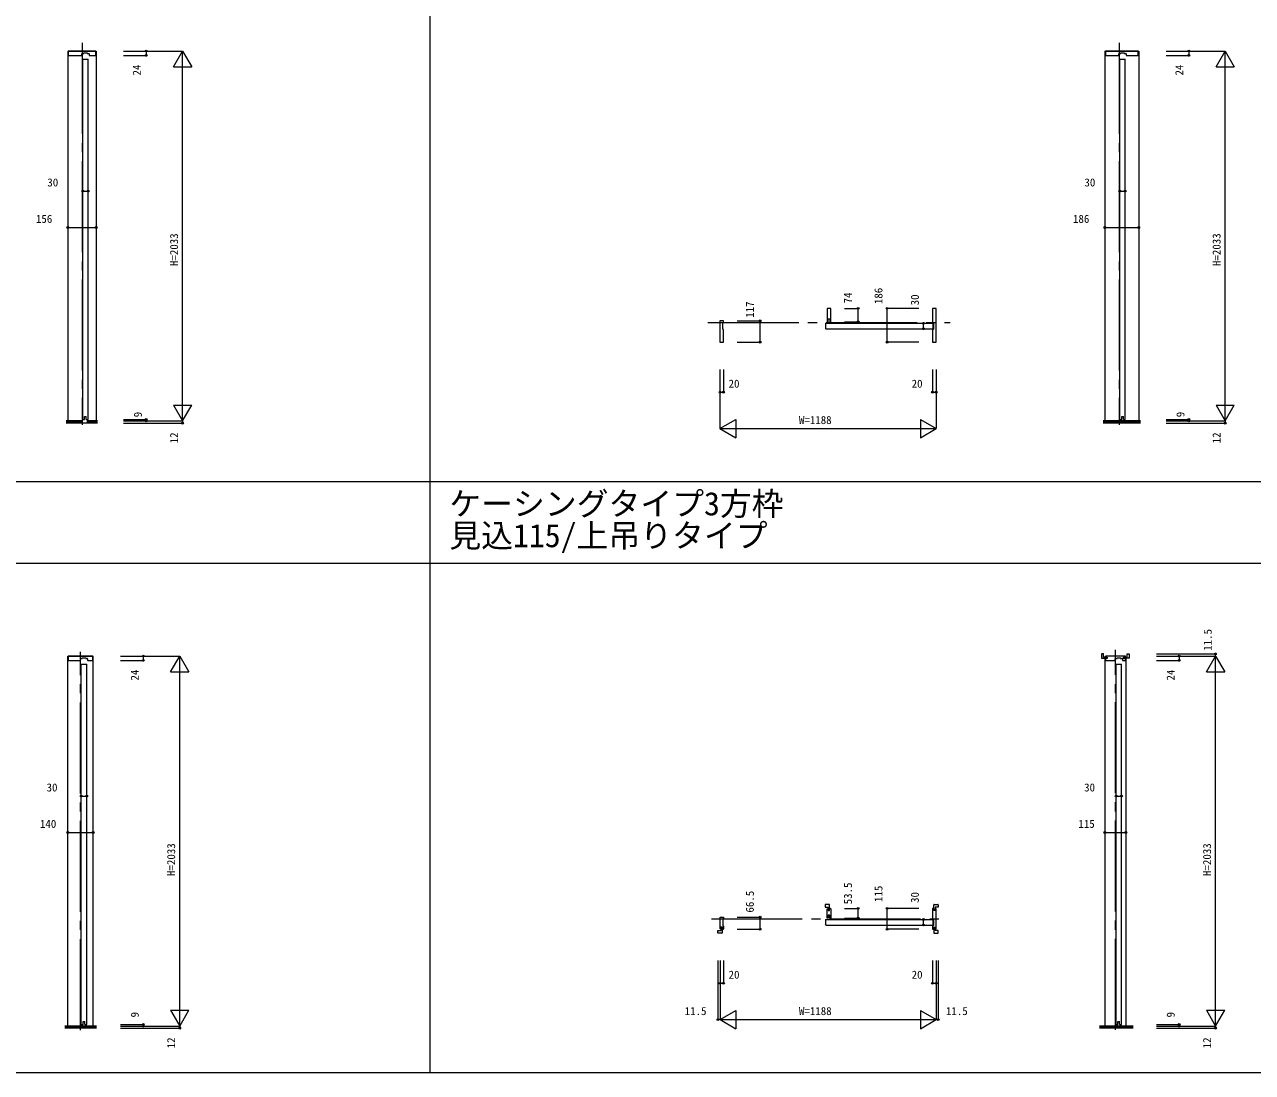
# Model space of a CAD drawing. Units: millimetres, scale not verified. Extents: x -14341 to 14341, y -10000 to 10000.
# Drawn here: x -5169 to 1580, y -10000 to -4242 of the extents above; entities that cross this region are included whole.
import ezdxf
from ezdxf.enums import TextEntityAlignment as Align

# ---------------------------------------------------------------- set-up
doc = ezdxf.new("R2010")
doc.units = ezdxf.units.MM
doc.header["$LTSCALE"] = 50
doc.linetypes.add('USER1', pattern=[13, 10, -1, 1, -1])
doc.layers.add('0-0_0', color=7, linetype='Continuous')
for name, color, linetype, lineweight in [('0-1_YKK_F1', 7, 'Continuous', 18), ('0-3_YKK_N1', 2, 'Continuous', 18), ('0-4_YKK_B1', 4, 'Continuous', 18), ('0-5_YKK_Z1', 7, 'Continuous', 18)]:
    doc.layers.add(name, color=color, linetype=linetype, lineweight=lineweight)
doc.styles.add('ＭＳ ゴシック', font='')
doc.styles.get('ＭＳ ゴシック').set_extended_font_data('MS Gothic')

msp = doc.modelspace()

# ---------------------------------------------------------------- linework, layer by layer
at = {"layer": '0-1_YKK_F1'}
for p, q in [((-2940.51, -10000), (-2940.51, 9500)), ((-14340.51, -6752.5), (8459.49, -6752.5)), ((-14340.51, -7202.5), (8459.49, -7202.5)), ((-14340.51, -10000), (14340.51, -10000))]:
    msp.add_line(p, q, dxfattribs=at)
at = {"layer": '0-3_YKK_N1'}
for p, q in [((-4625.26, -4387.5), (-4300.26, -4387.5)), ((-4625.26, -4411.5), (-4500.26, -4411.5)), ((-4500.26, -4387.5), (-4500.26, -4411.5)), ((-4350.26, -4474.1), (-4300.26, -4387.5)), ((-4300.26, -6420.5), (-4300.26, -4387.5)), ((-4300.26, -4387.5), (-4250.26, -4474.1)), ((1104.74, -4387.5), (1429.74, -4387.5)), ((1104.74, -4411.5), (1229.74, -4411.5)), ((1229.74, -4387.5), (1229.74, -4411.5)), ((1379.74, -4474.1), (1429.74, -4387.5)), ((1429.74, -6420.5), (1429.74, -4387.5)), ((1429.74, -4387.5), (1479.74, -4474.1)), ((-4350.26, -4474.1), (-4250.26, -4474.1)), ((1379.74, -4474.1), (1479.74, -4474.1)), ((-4849.26, -5156.88), (-4819.26, -5156.88)), ((850.74, -5156.88), (880.74, -5156.88)), ((-4931.26, -5356.88), (-4775.26, -5356.88)), ((768.74, -5356.88), (954.74, -5356.88)), ((-662.7, -5801.5), (-587.7, -5801.5)), ((-587.7, -5875.5), (-587.7, -5801.5)), ((-428.66, -5987.5), (-428.66, -5801.5)), ((-253.66, -5801.5), (-428.66, -5801.5)), ((-173.66, -5801.5), (-176.66, -5801.5)), ((-1251.73, -5870.5), (-1126.73, -5870.5)), ((-1126.73, -5987.5), (-1126.73, -5870.5)), ((-662.7, -5875.5), (-587.7, -5875.5)), ((-228.66, -5913.5), (-228.66, -5883.5)), ((-1251.73, -5987.5), (-1126.73, -5987.5)), ((-253.66, -5987.5), (-428.66, -5987.5)), ((-173.66, -5987.5), (-176.66, -5987.5)), ((-1346.73, -6137.5), (-1346.73, -6462.5)), ((-1326.73, -6137.5), (-1326.73, -6262.5)), ((-158.73, -6137.5), (-158.73, -6462.5)), ((-1346.73, -6262.5), (-1326.73, -6262.5)), ((-4350.26, -6333.9), (-4250.26, -6333.9)), ((-4350.26, -6333.9), (-4300.26, -6420.5)), ((-4300.26, -6420.5), (-4250.26, -6333.9)), ((1379.74, -6333.9), (1479.74, -6333.9)), ((1379.74, -6333.9), (1429.74, -6420.5)), ((1429.74, -6420.5), (1479.74, -6333.9)), ((-4625.26, -6420.5), (-4300.26, -6420.5)), ((-4625.26, -6432.5), (-4300.26, -6432.5)), ((-4300.26, -6420.5), (-4300.26, -6432.5)), ((-1346.73, -6462.5), (-1260.12, -6412.5)), ((-1346.73, -6462.5), (-158.73, -6462.5)), ((-1346.73, -6462.5), (-1260.12, -6512.5)), ((-1260.12, -6412.5), (-1260.12, -6512.5)), ((-245.33, -6412.5), (-245.33, -6512.5)), ((-245.33, -6412.5), (-158.73, -6462.5)), ((-245.33, -6512.5), (-158.73, -6462.5)), ((1104.74, -6420.5), (1429.74, -6420.5)), ((1104.74, -6432.5), (1429.74, -6432.5)), ((1429.74, -6420.5), (1429.74, -6432.5)), ((-4641.26, -7712.01), (-4316.26, -7712.01)), ((-4641.26, -7736.01), (-4516.26, -7736.01)), ((-4516.26, -7712.01), (-4516.26, -7736.01)), ((-4366.26, -7798.62), (-4316.26, -7712.01)), ((-4316.26, -9745.01), (-4316.26, -7712.01)), ((-4316.26, -7712.01), (-4266.26, -7798.62)), ((1052.24, -7700.51), (1377.24, -7700.51)), ((1052.24, -7712.01), (1377.24, -7712.01)), ((1052.24, -7736.01), (1177.24, -7736.01)), ((1177.24, -7712.01), (1177.24, -7736.01)), ((1327.24, -7798.62), (1377.24, -7712.01)), ((1377.24, -7712.01), (1377.24, -7700.51)), ((1377.24, -9745.01), (1377.24, -7712.01)), ((1377.24, -7712.01), (1427.24, -7798.62)), ((-4366.26, -7798.62), (-4266.26, -7798.62)), ((1327.24, -7798.62), (1427.24, -7798.62)), ((-4857.26, -8481.39), (-4827.26, -8481.39)), ((830.24, -8481.39), (860.24, -8481.39)), ((-4931.26, -8681.39), (-4791.26, -8681.39)), ((768.74, -8681.39), (883.74, -8681.39)), ((-662.61, -9098.5), (-587.61, -9098.5)), ((-587.61, -9152), (-587.61, -9098.5)), ((-428.7, -9213.5), (-428.7, -9098.5)), ((-253.7, -9098.5), (-428.7, -9098.5)), ((-173.7, -9098.5), (-176.7, -9098.5)), ((-1251.7, -9147), (-1126.7, -9147)), ((-1126.7, -9213.5), (-1126.7, -9147)), ((-662.61, -9152), (-587.61, -9152)), ((-228.7, -9190), (-228.7, -9160)), ((-1251.7, -9213.5), (-1126.7, -9213.5)), ((-253.7, -9213.5), (-428.7, -9213.5)), ((-173.7, -9213.5), (-176.7, -9213.5)), ((-1358.2, -9385), (-1358.2, -9710)), ((-1346.7, -9385), (-1346.7, -9710)), ((-1326.7, -9385), (-1326.7, -9510)), ((-158.7, -9385), (-158.7, -9710)), ((-147.2, -9385), (-147.2, -9710)), ((-1346.7, -9510), (-1326.7, -9510)), ((-4366.26, -9658.41), (-4266.26, -9658.41)), ((-4366.26, -9658.41), (-4316.26, -9745.01)), ((-4316.26, -9745.01), (-4266.26, -9658.41)), ((-1346.7, -9710), (-1358.2, -9710)), ((-1346.7, -9710), (-1260.09, -9660)), ((-1346.7, -9710), (-158.7, -9710)), ((-1346.7, -9710), (-1260.09, -9760)), ((-1260.09, -9660), (-1260.09, -9760)), ((-245.3, -9660), (-245.3, -9760)), ((-245.3, -9660), (-158.7, -9710)), ((-245.3, -9760), (-158.7, -9710)), ((-158.7, -9710), (-147.2, -9710)), ((1327.24, -9658.41), (1427.24, -9658.41)), ((1327.24, -9658.41), (1377.24, -9745.01)), ((1377.24, -9745.01), (1427.24, -9658.41)), ((-4641.26, -9736.01), (-4516.26, -9736.01)), ((-4641.26, -9745.01), (-4316.26, -9745.01)), ((-4641.26, -9757.01), (-4316.26, -9757.01)), ((-4516.26, -9736.01), (-4516.26, -9745.01)), ((-4316.26, -9745.01), (-4316.26, -9757.01)), ((1052.24, -9736.01), (1177.24, -9736.01)), ((1052.24, -9745.01), (1377.24, -9745.01)), ((1052.24, -9757.01), (1377.24, -9757.01)), ((1177.24, -9736.01), (1177.24, -9745.01)), ((1377.24, -9745.01), (1377.24, -9757.01))]:
    msp.add_line(p, q, dxfattribs=at)
for points in [[(-178.73, -6137.5), (-178.73, -6262.5), (-158.73, -6262.5)], [(-4625.26, -6411.5), (-4500.26, -6411.5), (-4500.26, -6420.5)], [(1104.74, -6411.5), (1229.74, -6411.5), (1229.74, -6420.5)], [(-178.7, -9385), (-178.7, -9510), (-158.7, -9510)]]:
    msp.add_lwpolyline(points, dxfattribs=at)
for centre in [(-4500.26, -4387.5), (1229.74, -4387.5), (-4500.26, -4411.5), (1229.74, -4411.5), (-4849.26, -5156.88), (-4819.26, -5156.88), (850.74, -5156.88), (880.74, -5156.88), (-4931.26, -5356.88), (-4775.26, -5356.88), (768.74, -5356.88), (954.74, -5356.88), (-587.7, -5801.5), (-428.66, -5801.5), (-1126.73, -5870.5), (-587.7, -5875.5), (-228.66, -5883.5), (-228.66, -5913.5), (-1126.73, -5987.5), (-428.66, -5987.5), (-1346.73, -6262.5), (-1326.73, -6262.5), (-178.73, -6262.5), (-158.73, -6262.5), (-4500.26, -6411.5), (1229.74, -6411.5), (-4500.26, -6420.5), (-4300.26, -6432.5), (1229.74, -6420.5), (1429.74, -6432.5), (-4516.26, -7712.01), (-4516.26, -7736.01), (1177.24, -7712.01), (1177.24, -7736.01), (1377.24, -7700.51), (-4857.26, -8481.39), (-4827.26, -8481.39), (830.24, -8481.39), (860.24, -8481.39), (-4931.26, -8681.39), (-4791.26, -8681.39), (768.74, -8681.39), (883.74, -8681.39), (-587.61, -9098.5), (-428.7, -9098.5), (-1126.7, -9147), (-587.61, -9152), (-228.7, -9160), (-1126.7, -9213.5), (-428.7, -9213.5), (-228.7, -9190), (-1346.7, -9510), (-1326.7, -9510), (-178.7, -9510), (-158.7, -9510), (-1358.2, -9710), (-147.2, -9710), (-4516.26, -9736.01), (-4516.26, -9745.01), (-4316.26, -9757.01), (1177.24, -9736.01), (1177.24, -9745.01), (1377.24, -9757.01)]:
    msp.add_circle(centre, 5, dxfattribs=at)
at = {"layer": '0-4_YKK_B1'}
for p, q in [((-4931.26, -4387.5), (-4775.26, -4387.5)), ((-4931.26, -4387.5), (-4931.26, -6420.5)), ((-4905.76, -4387.5), (-4918.26, -4387.5)), ((-4849.26, -4431.5), (-4819.26, -4431.5)), ((-4849.26, -6411.5), (-4849.26, -4431.5)), ((-4819.26, -6411.5), (-4819.26, -4431.5)), ((-4802.56, -4387.3), (-4802.56, -4387.5)), ((-4800.76, -4387.5), (-4788.26, -4387.5)), ((-4775.26, -4387.5), (-4775.26, -6420.5)), ((768.74, -4387.5), (954.74, -4387.5)), ((768.74, -4387.5), (768.74, -6420.5)), ((794.24, -4387.5), (781.74, -4387.5)), ((850.74, -4431.5), (880.74, -4431.5)), ((850.74, -6411.5), (850.74, -4431.5)), ((880.74, -6411.5), (880.74, -4431.5)), ((885.44, -4402.3), (885.44, -4411)), ((885.94, -4411.5), (950.24, -4411.5)), ((897.44, -4387.3), (897.44, -4387.5)), ((899.24, -4387.5), (941.74, -4387.5)), ((954.74, -4387.5), (954.74, -6420.5)), ((-178.66, -5803.5), (-178.66, -5877.5)), ((-1331.73, -5916.5), (-1331.73, -5880.5)), ((-1329.73, -5878.5), (-1327.73, -5878.5)), ((-1327.73, -5918.5), (-1329.73, -5918.5)), ((-1326.73, -5985.5), (-1326.73, -5919.5)), ((-767.7, -5885.5), (-765.7, -5883.5)), ((-767.7, -5885.5), (-767.7, -5911.5)), ((-765.7, -5913.5), (-767.7, -5911.5)), ((-765.7, -5883.5), (-177.16, -5883.5)), ((-765.7, -5913.5), (-177.16, -5913.5)), ((-178.66, -5919.5), (-178.66, -5985.5)), ((-177.66, -5878.5), (-175.66, -5878.5)), ((-175.66, -5918.5), (-177.66, -5918.5)), ((-177.16, -5883.5), (-175.16, -5885.5)), ((-177.16, -5913.5), (-175.16, -5911.5)), ((-175.16, -5911.5), (-175.16, -5885.5)), ((-173.66, -5880.5), (-173.66, -5916.5)), ((-4829.76, -6411.5), (-4829.76, -6395.5)), ((870.24, -6411.5), (870.24, -6395.5)), ((-4849.26, -6411.5), (-4838.76, -6411.5)), ((-4829.76, -6411.5), (-4819.26, -6411.5)), ((850.74, -6411.5), (861.24, -6411.5)), ((870.24, -6411.5), (880.74, -6411.5)), ((-4931.26, -7712.01), (-4791.26, -7712.01)), ((-4931.26, -9745.01), (-4931.26, -7712.01)), ((-4857.26, -7756.01), (-4827.26, -7756.01)), ((-4857.26, -9736.01), (-4857.26, -7756.01)), ((-4827.26, -9736.01), (-4827.26, -7756.01)), ((-4791.26, -9745.01), (-4791.26, -7712.01)), ((750.25, -7702.51), (750.25, -7722.51)), ((768.74, -7724.51), (768.74, -9745.01)), ((830.24, -7756.01), (860.24, -7756.01)), ((830.24, -9736.01), (830.24, -7756.01)), ((860.24, -9736.01), (860.24, -7756.01)), ((883.74, -7724.51), (883.74, -9745.01)), ((902.24, -7702.51), (902.24, -7722.51)), ((-747.11, -9077), (-767.11, -9077)), ((-178.7, -9100.5), (-178.7, -9154)), ((-169.2, -9077), (-149.2, -9077)), ((-1331.7, -9157), (-1331.7, -9193)), ((-1327.7, -9155), (-1329.7, -9155)), ((-767.7, -9162), (-765.7, -9160)), ((-767.7, -9162), (-767.7, -9188)), ((-765.7, -9160), (-177.2, -9160)), ((-177.7, -9155), (-175.7, -9155)), ((-177.2, -9160), (-175.2, -9162)), ((-175.2, -9188), (-175.2, -9162)), ((-173.7, -9157), (-173.7, -9193)), ((-1336.2, -9235), (-1356.2, -9235)), ((-1329.7, -9195), (-1327.7, -9195)), ((-1326.7, -9196), (-1326.7, -9211.5)), ((-765.7, -9190), (-767.7, -9188)), ((-765.7, -9190), (-177.2, -9190)), ((-178.7, -9196), (-178.7, -9211.5)), ((-175.7, -9195), (-177.7, -9195)), ((-177.2, -9190), (-175.2, -9188)), ((-169.2, -9235), (-149.2, -9235)), ((-4857.26, -9736.01), (-4846.76, -9736.01)), ((-4837.76, -9736.01), (-4837.76, -9720.01)), ((-4837.76, -9736.01), (-4827.26, -9736.01)), ((830.24, -9736.01), (840.74, -9736.01)), ((849.74, -9736.01), (849.74, -9720.01)), ((849.74, -9736.01), (860.24, -9736.01))]:
    msp.add_line(p, q, dxfattribs=at)
for points in [[(-4777.76, -4409.5), (-4777.76, -4387.5), (-4928.76, -4387.5), (-4928.76, -4409.5)], [(-4926.76, -4411.5), (-4854.46, -4411.5), (-4853.96, -4411), (-4853.96, -4402.3)], [(-4851.96, -4400.3), (-4843.76, -4400.3), (-4843.76, -4397.5), (-4824.76, -4397.5), (-4824.76, -4400.3), (-4816.56, -4400.3)], [(-4814.56, -4402.3), (-4814.56, -4411), (-4814.06, -4411.5), (-4779.76, -4411.5)], [(952.24, -4409.5), (952.24, -4387.5), (771.24, -4387.5), (771.24, -4409.5)], [(773.24, -4411.5), (845.54, -4411.5), (846.04, -4411), (846.04, -4402.3)], [(848.04, -4400.3), (856.24, -4400.3), (856.24, -4397.5), (875.24, -4397.5), (875.24, -4400.3), (883.44, -4400.3)], [(-739.7, -5801.5), (-757.7, -5801.5), (-757.7, -5875.5), (-751.7, -5875.5), (-751.7, -5859.5)], [(-751.7, -5859.5), (-743.7, -5859.5), (-743.7, -5875.5), (-737.7, -5875.5), (-737.7, -5803.5)], [(-176.66, -5987.5), (-158.66, -5987.5), (-158.66, -5962.5), (-158.66, -5826.5), (-158.66, -5801.5), (-176.66, -5801.5)], [(-1333.53, -5870.5), (-1346.73, -5870.5), (-1346.73, -5962.5), (-1346.73, -5987.5), (-1328.73, -5987.5)], [(-1326.73, -5877.5), (-1326.73, -5870.5), (-1333.53, -5870.5)], [(-4838.76, -6411.5), (-4838.76, -6395.5), (-4829.76, -6395.5)], [(861.24, -6411.5), (861.24, -6395.5), (870.24, -6395.5)], [(-4793.76, -7734.01), (-4793.76, -7712.01), (-4928.76, -7712.01), (-4928.76, -7734.01)], [(-4926.76, -7736.01), (-4862.46, -7736.01), (-4861.96, -7735.51), (-4861.96, -7726.81)], [(-4859.96, -7724.81), (-4851.76, -7724.81), (-4851.76, -7722.01), (-4832.76, -7722.01), (-4832.76, -7724.81), (-4824.56, -7724.81)], [(-4822.56, -7726.81), (-4822.56, -7735.51), (-4822.06, -7736.01), (-4795.76, -7736.01)], [(761.25, -7717.51), (761.25, -7700.51), (752.25, -7700.51)], [(752.25, -7724.51), (775.25, -7724.51), (775.25, -7717.51), (761.25, -7717.51)], [(881.24, -7734.01), (881.24, -7725.01), (874.24, -7725.01), (871.74, -7725.01), (871.74, -7717.31), (880.24, -7717.31), (881.24, -7716.31), (881.24, -7712.01), (771.24, -7712.01), (771.24, -7716.31), (772.24, -7717.31), (780.74, -7717.31), (780.74, -7725.01), (778.24, -7725.01), (771.24, -7725.01), (771.24, -7734.01)], [(773.24, -7736.01), (825.04, -7736.01), (825.54, -7735.51), (825.54, -7726.81)], [(827.54, -7724.81), (835.74, -7724.81), (835.74, -7722.01), (854.74, -7722.01), (854.74, -7724.81), (862.94, -7724.81)], [(864.94, -7726.81), (864.94, -7735.51), (865.44, -7736.01), (879.24, -7736.01)], [(900.24, -7724.51), (877.24, -7724.51), (877.24, -7717.51), (891.24, -7717.51)], [(891.24, -7717.51), (891.24, -7700.51), (900.24, -7700.51)], [(-769.11, -9079), (-769.11, -9091), (-752.11, -9091), (-752.11, -9105)], [(-751.61, -9136), (-751.61, -9152), (-757.61, -9152), (-757.61, -9101), (-753.31, -9101), (-752.31, -9102), (-752.31, -9110.5), (-744.61, -9110.5), (-744.61, -9098.5), (-739.61, -9098.5)], [(-752.11, -9105), (-745.11, -9105), (-745.11, -9079)], [(-737.61, -9100.5), (-737.61, -9152), (-743.61, -9152), (-743.61, -9136), (-751.61, -9136)], [(-163, -9101), (-164, -9102), (-164, -9110.5), (-171.7, -9110.5), (-171.7, -9105.5), (-171.7, -9098.5), (-176.7, -9098.5)], [(-176.7, -9213.5), (-171.7, -9213.5), (-171.7, -9206.5), (-171.7, -9201.5), (-164, -9201.5), (-164, -9210), (-163, -9211), (-158.7, -9211), (-158.7, -9101), (-163, -9101)], [(-164.2, -9105), (-171.2, -9105), (-171.2, -9079)], [(-147.2, -9079), (-147.2, -9091), (-164.2, -9091), (-164.2, -9105)], [(-1328.7, -9213.5), (-1333.7, -9213.5), (-1333.7, -9206.5), (-1333.7, -9201.5), (-1341.4, -9201.5), (-1341.4, -9210), (-1342.4, -9211), (-1346.7, -9211), (-1346.7, -9147), (-1333.7, -9147), (-1326.7, -9147), (-1326.7, -9154)], [(-1358.2, -9233), (-1358.2, -9221), (-1341.2, -9221), (-1341.2, -9207)], [(-1341.2, -9207), (-1334.2, -9207), (-1334.2, -9233)], [(-164.2, -9207), (-171.2, -9207), (-171.2, -9233)], [(-147.2, -9233), (-147.2, -9221), (-164.2, -9221), (-164.2, -9207)], [(-4846.76, -9736.01), (-4846.76, -9720.01), (-4837.76, -9720.01)], [(840.74, -9736.01), (840.74, -9720.01), (849.74, -9720.01)]]:
    msp.add_lwpolyline(points, dxfattribs=at)
for centre, radius, start, end in [((-4926.76, -4409.5), 2, 180, 270), ((-4851.96, -4402.3), 2, 90, 180), ((-4816.56, -4402.3), 2, 0, 90), ((-4779.76, -4409.5), 2, 270, 0), ((773.24, -4409.5), 2, 180, 270), ((848.04, -4402.3), 2, 90, 180), ((883.44, -4402.3), 2, 0, 90), ((950.24, -4409.5), 2, 270, 0), ((-739.7, -5803.5), 2, 0, 90), ((-176.66, -5803.5), 2, 90, 180), ((-1329.73, -5880.5), 2, 90, 180), ((-1329.73, -5916.5), 2, 180, 270), ((-1327.73, -5877.5), 1, 270, 0), ((-1327.73, -5919.5), 1, 0, 90), ((-177.66, -5877.5), 1, 180, 270), ((-177.66, -5919.5), 1, 90, 180), ((-175.66, -5880.5), 2, 0, 90), ((-175.66, -5916.5), 2, 270, 0), ((-1328.73, -5985.5), 2, 270, 0), ((-176.66, -5985.5), 2, 180, 270), ((-4926.76, -7734.01), 2, 180, 270), ((-4859.96, -7726.81), 2, 90, 180), ((-4824.56, -7726.81), 2, 0, 90), ((-4795.76, -7734.01), 2, 270, 0), ((752.25, -7702.51), 2, 90, 180), ((752.25, -7722.51), 2, 180, 270), ((773.24, -7734.01), 2, 180, 270), ((827.54, -7726.81), 2, 90, 180), ((862.94, -7726.81), 2, 0, 90), ((879.24, -7734.01), 2, 270, 0), ((900.24, -7702.51), 2, 0, 90), ((900.24, -7722.51), 2, 270, 0), ((-767.11, -9079), 2, 90, 180), ((-747.11, -9079), 2, 0, 90), ((-739.61, -9100.5), 2, 0, 90), ((-176.7, -9100.5), 2, 90, 180), ((-169.2, -9079), 2, 90, 180), ((-149.2, -9079), 2, 0, 90), ((-1329.7, -9157), 2, 90, 180), ((-1327.7, -9154), 1, 270, 0), ((-177.7, -9154), 1, 180, 270), ((-175.7, -9157), 2, 0, 90), ((-1356.2, -9233), 2, 180, 270), ((-1336.2, -9233), 2, 270, 0), ((-1329.7, -9193), 2, 180, 270), ((-1328.7, -9211.5), 2, 270, 0), ((-1327.7, -9196), 1, 0, 90), ((-177.7, -9196), 1, 90, 180), ((-176.7, -9211.5), 2, 180, 270), ((-175.7, -9193), 2, 270, 0), ((-169.2, -9233), 2, 180, 270), ((-149.2, -9233), 2, 270, 0)]:
    msp.add_arc(centre, radius, start, end, dxfattribs=at)
at = {"layer": '0-5_YKK_Z1', "linetype": 'USER1'}
for p, q in [((-4853.26, -4343.5), (-4853.26, -6442.38)), ((846.74, -4343.5), (846.74, -6442.38)), ((-1413.23, -5879.5), (-82.16, -5879.5)), ((-4861.26, -9766.89), (-4861.26, -7688.62)), ((826.24, -9765.74), (826.24, -7678.01)), ((-1394.2, -9156), (-111.2, -9156))]:
    msp.add_line(p, q, dxfattribs=at)
at = {"layer": '0-5_YKK_Z1'}
for p, q in [((-4853.26, -6420.5), (-4940.28, -6420.5)), ((-4940.28, -6423.5), (-4853.26, -6423.5)), ((-4940.28, -6426.5), (-4853.26, -6426.5)), ((-4940.28, -6429.5), (-4853.26, -6429.5)), ((-4768.21, -6432.5), (-4940.28, -6432.5)), ((-4853.26, -6420.5), (-4853.26, -6432.5)), ((-4824.26, -6420.5), (-4824.26, -6432.5)), ((-4768.21, -6420.5), (-4824.26, -6420.5)), ((-4824.26, -6423.5), (-4768.21, -6423.5)), ((-4824.26, -6426.5), (-4768.21, -6426.5)), ((-4824.26, -6429.5), (-4768.21, -6429.5)), ((849.24, -6420.5), (759.72, -6420.5)), ((963.79, -6432.5), (759.72, -6432.5)), ((963.79, -6420.5), (849.24, -6420.5)), ((-4774.21, -9745.01), (-4948.28, -9745.01)), ((-4948.28, -9748.01), (-4774.21, -9748.01)), ((-4948.28, -9751.01), (-4774.21, -9751.01)), ((-4948.28, -9754.01), (-4774.21, -9754.01)), ((-4774.21, -9757.01), (-4948.28, -9757.01)), ((923.29, -9745.01), (739.22, -9745.01)), ((739.22, -9748.01), (923.29, -9748.01)), ((739.22, -9751.01), (923.29, -9751.01)), ((739.22, -9754.01), (923.29, -9754.01)), ((923.29, -9757.01), (739.22, -9757.01))]:
    msp.add_line(p, q, dxfattribs=at)
for points in [[(759.72, -6423.5), (849.24, -6423.5), (963.79, -6423.5)], [(759.72, -6426.5), (849.24, -6426.5), (963.79, -6426.5)], [(759.72, -6429.5), (849.24, -6429.5), (963.79, -6429.5)]]:
    msp.add_lwpolyline(points, dxfattribs=at)

# ---------------------------------------------------------------- texts
at = {"layer": '0-0_0', "style": 'ＭＳ ゴシック'}
for s, p in [('ケーシングタイプ3方枠', (-2834.51, -6977.5)), ('見込115/上吊りタイプ', (-2834.51, -7152.5))]:
    msp.add_text(s, height=128.3, dxfattribs=at).set_placement(p, align=Align.BOTTOM_LEFT)
at = {"layer": '0-3_YKK_N1', "color": 7, "style": 'ＭＳ ゴシック'}
for s, p in [('24', (-4517.13, -4522.03)), ('24', (1212.87, -4522.03)), ('H=2033', (-4312.26, -5569)), ('H=2033', (1417.74, -5569)), ('74', (-608.46, -5774.44)), ('186', (-440.66, -5778.21)), ('30', (-240.66, -5784.92)), ('117', (-1147.49, -5853.44)), ('9', (-4511.01, -6399.99)), ('9', (1218.99, -6399.99)), ('12', (-4312.26, -6543.16)), ('12', (1417.74, -6543.16)), ('11.5', (1369.02, -7683.14)), ('24', (-4528.26, -7846.55)), ('24', (1165.24, -7846.55)), ('H=2033', (-4328.26, -8920.48)), ('H=2033', (1365.24, -8920.48)), ('53.5', (-608.37, -9076.26)), ('66.5', (-1147.46, -9121.48)), ('115', (-440.7, -9063.42)), ('30', (-240.7, -9068.42)), ('9', (-4528.26, -9697.86)), ('9', (1165.24, -9697.86)), ('12', (-4328.26, -9867.67)), ('12', (1365.24, -9867.67))]:
    msp.add_text(s, height=43.99, rotation=90, dxfattribs=at).set_placement(p, align=Align.BOTTOM_LEFT)
for s, p in [('30', (-5043.69, -5144.88)), ('30', (656.31, -5144.88)), ('156', (-5106.43, -5344.88)), ('186', (593.57, -5344.88)), ('20', (-1299.4, -6250.5)), ('20', (-293.32, -6250.5)), ('W=1188', (-912.73, -6450.5)), ('30', (-5047.84, -8469.39)), ('30', (654.66, -8469.39)), ('140', (-5084.43, -8669.39)), ('115', (623.07, -8669.39)), ('20', (-1299.37, -9498)), ('20', (-293.29, -9498)), ('11.5', (-1540.54, -9698)), ('W=1188', (-912.7, -9698)), ('11.5', (-104.86, -9698))]:
    msp.add_text(s, height=43.99, dxfattribs=at).set_placement(p, align=Align.BOTTOM_LEFT)

doc.saveas('drawing.dxf')
